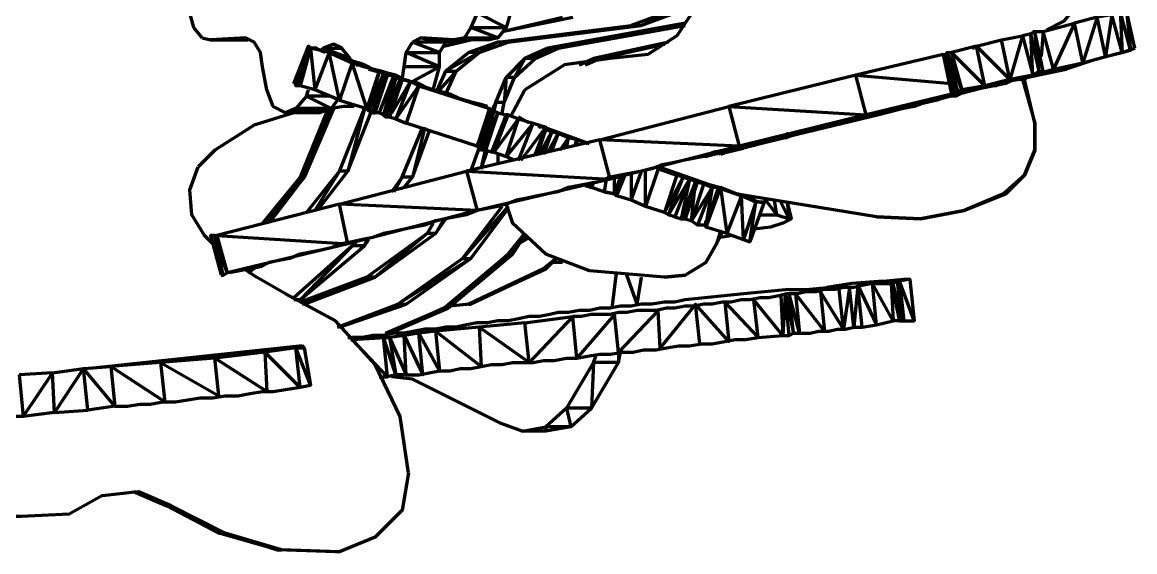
# Model space of a CAD drawing. Header units: inches. Extents: x -243 to 239, y -353 to 248.
# Drawn here: x -112.4 to -23.3, y 151 to 193.4 of the extents above; entities that cross this region are included whole.
import ezdxf

# ---------------------------------------------------------------- set-up
doc = ezdxf.new("R2010")
doc.units = ezdxf.units.IN
doc.layers.add('P', color=250, linetype='CONTINUOUS', lineweight=100)

msp = doc.modelspace()

# ---------------------------------------------------------------- linework, layer by layer
at = {"layer": 'P', "color": 111, "linetype": 'CONTINUOUS'}
for points in [[(-27, 197), (-27.667, 195.167), (-29, 193.5), (-30.333, 192.833)], [(-58.333, 194.833), (-60, 192.333)], [(-29, 193.5), (-30.333, 192.833), (-29, 193.5)], [(-60, 192.333), (-62.333, 190.833)], [(-62.333, 190.833), (-65.333, 190.5)], [(-65.333, 190.5), (-69, 190), (-72.167, 188)], [(-72.167, 188), (-73.333, 185.833)], [(-34.833, 188.333), (-43.833, 186)], [(-40.5, 177.667), (-37, 178.333), (-33.667, 179.667), (-32.167, 181.167), (-31.333, 183.167), (-31.333, 185.333), (-32.167, 188.833)], [(-32.333, 188.833), (-31.333, 185.333), (-31.333, 183.167), (-32.167, 181.167), (-33.833, 179.667), (-37, 178.333), (-40.5, 177.667)], [(-31.333, 185.333), (-31.333, 183.167), (-32.167, 181.167), (-33.667, 179.667), (-33.833, 179.667), (-37, 178.333), (-40.5, 177.667), (-44, 177.833), (-55.333, 179.667), (-61.5, 181.833)], [(-74.333, 182.833), (-74.333, 182)], [(-73.667, 178.833), (-73.167, 177.333)], [(-67, 173.5), (-70.5, 174.833), (-73.167, 177.333)], [(-44, 177.833), (-40.5, 177.667)], [(-61, 173), (-59.333, 173.167), (-57.667, 174.167), (-56.833, 175.667), (-56.333, 176.667)], [(-56.5, 176.667), (-56.833, 175.667), (-57.667, 174.167), (-59.333, 173.167), (-61, 173)], [(-56.833, 175.667), (-57.667, 174.167), (-59.333, 173.167), (-61, 173), (-67, 173.5)], [(-61, 173), (-61, 173)]]:
    msp.add_lwpolyline(points, dxfattribs=at)
at = {"layer": 'P', "color": 121, "linetype": 'CONTINUOUS'}
for points in [[(-98, 192.167), (-98.667, 193), (-99, 194.167), (-99.167, 195.5)], [(-76, 195.5), (-76, 194.167), (-76.5, 193), (-77, 192.167)], [(-76, 194.167), (-73.333, 194.167), (-73.667, 193), (-76, 194.167)], [(-77, 192.167), (-74.333, 192.167), (-76.5, 193)], [(-76.5, 193), (-73.667, 193), (-74.333, 192.167), (-75, 192)], [(-98, 192.167), (-97.333, 192)], [(-94.5, 192.167), (-97.333, 192)], [(-97.333, 192), (-94.5, 192)], [(-94.5, 192.167), (-93.833, 191.833)], [(-94.5, 192), (-94.333, 192)], [(-93.167, 189.833), (-93.333, 191), (-93.833, 191.833)], [(-86.167, 190.333), (-86.167, 190.5), (-86.833, 191.333), (-87.5, 191.667), (-88.333, 191.333), (-86.833, 191.333)], [(-81.667, 191), (-79, 191), (-81.167, 191.833)], [(-81.667, 191), (-81.167, 191.833)], [(-81.167, 191.833), (-80.5, 192.167), (-78.5, 191.833), (-81.167, 191.833)], [(-75, 192), (-77.833, 192), (-80.5, 192.167)], [(-79, 191), (-78.5, 191.833)], [(-78.5, 191.833), (-78, 192)], [(-75, 192), (-77, 192.167), (-77.833, 192)], [(-88.5, 191.167), (-88.333, 191.333)], [(-86.333, 190.5), (-86.167, 190.5), (-88.333, 191.333)], [(-81.833, 189.833), (-81.667, 191)], [(-79, 189.833), (-81.667, 191)], [(-79, 189.833), (-79, 191)], [(-88.667, 186.167), (-91.333, 186.167), (-92.333, 186.667), (-92.833, 188), (-93.167, 189.833)], [(-82, 188.833), (-81.833, 189.833)], [(-81.167, 188.667), (-79, 189.833), (-81.833, 189.833)], [(-79.5, 188), (-79, 189.833)], [(-89.667, 187.5), (-89.5, 188)], [(-79.5, 188), (-79.5, 188)], [(-89.667, 187.5), (-90.5, 186.5), (-91.333, 186.167)], [(-87.833, 187.5), (-89.667, 187.5)], [(-87.167, 187.167), (-87.667, 186.5), (-89.667, 187.5)], [(-88.667, 186.167), (-87.667, 186.5), (-91.333, 186.167)], [(-87.667, 186.5), (-90.5, 186.5)]]:
    msp.add_lwpolyline(points, dxfattribs=at)
at = {"layer": 'P', "color": 91, "linetype": 'CONTINUOUS'}
for points in [[(-24.5, 194.333), (-25.167, 194), (-26.333, 193.833), (-28.167, 193.333)], [(-23.667, 191.167), (-24.5, 194.333), (-24.333, 191), (-25.167, 194), (-25.667, 190.667), (-26.333, 193.833), (-27.5, 190.167)], [(-23.333, 191.333), (-24, 194.333), (-23.667, 191.167)], [(-31.333, 192.667), (-30.667, 192.667), (-28.167, 193.333)], [(-27.5, 190.167), (-28.167, 193.333), (-29.833, 189.667), (-30.667, 192.667), (-30.833, 190.667)], [(-31.5, 189.167), (-31.667, 192.5), (-32.333, 192.333)], [(-31.5, 192.667), (-31.333, 192.667), (-31.667, 192.5)], [(-31.5, 189.167), (-31, 189.5), (-31.667, 192.5)], [(-31.5, 192.667), (-31.5, 192.667)], [(-30.667, 189.5), (-31.333, 192.667)], [(-31, 189.5), (-31.333, 192.667)], [(-36, 191.5), (-33.333, 188.833), (-34, 192)], [(-36, 191.5), (-34, 192)], [(-34, 192), (-32.333, 192.333), (-33.333, 188.833), (-35.333, 188.333)], [(-32.333, 192.333), (-31.5, 189.167), (-33.333, 188.833)], [(-38.667, 190.833), (-45.667, 189.167), (-38, 188.5)], [(-38, 187.667), (-37.833, 187.833), (-38.667, 190.833), (-38.5, 190.833), (-37.833, 187.833)], [(-38.667, 190.833), (-38, 187.667)], [(-37.5, 187.833), (-38.333, 191), (-38.5, 190.833), (-37.5, 187.833), (-37.833, 187.833)], [(-37.5, 187.833), (-37.167, 188), (-38.333, 191), (-38, 191), (-37.167, 188)], [(-35.333, 188.333), (-36, 191.5), (-38, 191), (-35.333, 188.333), (-37.167, 188)], [(-36.167, 191.333), (-36.333, 191.333)], [(-24.333, 191), (-26.833, 190.333), (-28.833, 189.667)], [(-27.5, 190.167), (-25.667, 190.667), (-24.333, 191), (-23.667, 191.167)], [(-24.333, 191), (-23.333, 191.333)], [(-23.333, 191.333), (-23.667, 191.167)], [(-31, 189.333), (-29.833, 189.667), (-27.5, 190.167)], [(-38, 187.667), (-44.833, 186), (-45.667, 189.167), (-55.833, 186.667), (-44.833, 186), (-55, 183.5), (-65.333, 180.833)], [(-32.167, 189), (-33, 188.833), (-33.667, 188.5)], [(-32.5, 188.833), (-31.5, 189.167)], [(-31, 189.167), (-31, 189.167), (-31, 189.167), (-31.5, 189.167), (-32.167, 189)], [(-32.167, 188.833), (-32, 189)], [(-32, 189), (-28.833, 189.667)], [(-31, 189.167), (-31.167, 189.167), (-31.5, 189.167)], [(-31.5, 189.167), (-31.333, 189.167)], [(-31, 189.5), (-30.667, 189.5), (-30.667, 189.5)], [(-31, 189.333), (-30.667, 189.5)], [(-36.167, 188), (-36.833, 187.833), (-37.667, 187.667), (-38.333, 187.5), (-39.167, 187.333)], [(-36.667, 188), (-37.5, 187.667), (-38, 187.5)], [(-37.833, 187.667), (-35.5, 188.333)], [(-33.667, 188.5), (-33.667, 188.667), (-33.667, 188.5), (-37, 187.833), (-37.667, 187.5), (-37.667, 187.667)], [(-37.5, 187.667), (-36.667, 188)], [(-36.667, 188), (-35.833, 188.167)], [(-36.667, 188), (-35.667, 188.167)], [(-33.333, 188.833), (-34, 188.5), (-34.667, 188.333), (-35.5, 188.167), (-36.167, 188)], [(-35.167, 188.333), (-35.333, 188.333), (-36.167, 188.167)], [(-35.5, 188.333), (-35.167, 188.333)], [(-34.5, 188.333), (-35, 188.333), (-35.167, 188.333), (-35.333, 188.333)], [(-32.5, 188.833), (-33.667, 188.667), (-34.5, 188.333)], [(-34.5, 188.333), (-34, 188.5)], [(-34, 188.5), (-33.667, 188.667)], [(-33.333, 188.833), (-33.167, 188.833)], [(-33, 188.833), (-32.833, 188.833)], [(-39.167, 187.167), (-42.833, 186.333)], [(-38, 187.5), (-39.167, 187.333), (-41, 186.667)], [(-39.167, 187.333), (-39.333, 187.333)], [(-37.667, 187.5), (-38.333, 187.5), (-39.167, 187.167)], [(-38.333, 187.5), (-38.333, 187.5)], [(-43, 186.333), (-43.833, 186.167), (-44.667, 186), (-45.5, 185.833), (-46.333, 185.5), (-47.167, 185.333), (-48, 185.167), (-48.667, 185), (-49.5, 184.833), (-50.333, 184.5), (-51.167, 184.333), (-52, 184.167), (-52.833, 184), (-53.667, 183.667), (-54.5, 183.5), (-55.333, 183.333), (-56.167, 183.167), (-57, 183), (-57.833, 182.667), (-58.667, 182.5), (-59.5, 182.333), (-60.333, 182.167), (-61.167, 182), (-62, 181.667), (-62.833, 181.5), (-63.667, 181.333), (-64.5, 181.167), (-65.333, 181), (-66.167, 180.667), (-67, 180.5), (-67.833, 180.333), (-68.667, 180.167), (-69.5, 179.833), (-70.333, 179.667), (-71.167, 179.5), (-72, 179.333), (-72.833, 179.167), (-73.667, 178.833), (-74.333, 178.667), (-75.167, 178.5), (-76, 178.333), (-76.833, 178), (-77.667, 177.833), (-78.5, 177.667), (-79.333, 177.5), (-80.167, 177.167), (-81, 177), (-81.833, 176.833), (-82.667, 176.667), (-83.5, 176.5), (-84.333, 176.167), (-85.167, 176), (-86, 175.833), (-86.833, 175.667), (-87.667, 175.333), (-88.5, 175.167), (-89.333, 175), (-90.167, 174.833), (-91, 174.5), (-91.833, 174.333), (-92.667, 174.167), (-93.333, 173.833), (-94.167, 173.667), (-95, 173.5), (-95.833, 173.333)], [(-55, 183.5), (-66.167, 184), (-55.833, 186.667), (-55, 183.5)], [(-41, 186.667), (-43.667, 186.167), (-44.5, 185.833), (-45, 185.833)], [(-42.833, 186.333), (-43.833, 186.167), (-44.667, 185.833)], [(-42.667, 186.5), (-43, 186.333), (-43.667, 186.167), (-44.5, 186)], [(-43.833, 186), (-57.667, 182.667), (-57.833, 182.833)], [(-47.333, 185.333), (-48, 185.167)], [(-47.167, 185.333), (-47.167, 185.333), (-47.167, 185.333), (-47.333, 185.333)], [(-46.5, 185.5), (-47.167, 185.333), (-47.167, 185.333)], [(-47.167, 185.333), (-47.167, 185.333), (-47.167, 185.333), (-47.167, 185.333), (-47.167, 185.333), (-47.167, 185.333), (-47.167, 185.333), (-47.167, 185.333), (-47.167, 185.333), (-47.167, 185.333), (-47.167, 185.333), (-47.167, 185.333)], [(-47.167, 185.333), (-47.167, 185.333), (-47.167, 185.333), (-47.167, 185.333)], [(-46, 185.667), (-46.5, 185.5)], [(-45.167, 185.833), (-45.5, 185.833), (-46, 185.667)], [(-46, 185.667), (-45.833, 185.667)], [(-45.5, 185.833), (-45.333, 185.833)], [(-45, 185.833), (-45.167, 185.833), (-45, 185.833), (-45.167, 185.833)], [(-45.167, 185.833), (-45, 185.833), (-45.167, 185.833)], [(-45.167, 185.833), (-45, 185.833)], [(-45.167, 185.833), (-44.667, 185.833)], [(-44.5, 186), (-44.667, 186), (-44.833, 185.833), (-45, 185.833)], [(-51.667, 184.333), (-51.667, 184.167), (-50.5, 184.5)], [(-51.333, 184.167), (-50.333, 184.5)], [(-51, 184.333), (-51.167, 184.333), (-51.167, 184.5), (-51.167, 184.333), (-51.167, 184.5), (-51.167, 184.333), (-51.167, 184.5), (-51.167, 184.333), (-51.167, 184.5), (-51.167, 184.333), (-51.167, 184.5), (-51.167, 184.333), (-51.167, 184.5), (-51.167, 184.333)], [(-51.167, 184.333), (-50.667, 184.5)], [(-51, 184.333), (-51, 184.5), (-51, 184.333)], [(-51, 184.333), (-51, 184.5), (-51, 184.333), (-51, 184.5), (-51, 184.333), (-51, 184.5), (-51, 184.333), (-51, 184.5), (-51, 184.333), (-51, 184.5), (-51, 184.333)], [(-50.333, 184.5), (-51, 184.333), (-51, 184.5)], [(-51, 184.5), (-51, 184.333)], [(-50.667, 184.5), (-50.5, 184.5)], [(-50.333, 184.5), (-50.167, 184.5), (-50.5, 184.5)], [(-49.333, 184.833), (-49.667, 184.667), (-49.833, 184.667), (-49.667, 184.667), (-50.333, 184.5), (-50.333, 184.5)], [(-49.667, 184.667), (-50.333, 184.5)], [(-50.333, 184.5), (-50.333, 184.5), (-50.333, 184.5), (-50.333, 184.5), (-50.333, 184.5), (-50.333, 184.5), (-50.333, 184.5), (-50.333, 184.5)], [(-50.333, 184.5), (-50.333, 184.5)], [(-50.333, 184.5), (-50.333, 184.5), (-50.333, 184.5)], [(-49.5, 184.667), (-49.833, 184.667), (-50.167, 184.5)], [(-49.833, 184.667), (-50, 184.5)], [(-49.667, 184.667), (-49.167, 184.833)], [(-48.667, 185), (-49.5, 184.833)], [(-49.5, 184.833), (-49.333, 184.833), (-49.167, 184.833)], [(-49.5, 184.833), (-49.333, 184.833)], [(-49.5, 184.833), (-49.333, 184.833)], [(-49.5, 184.833), (-49.333, 184.833)], [(-49.333, 184.833), (-49.167, 184.833)], [(-48.667, 185), (-48, 185.167)], [(-65.333, 180.833), (-66.167, 184), (-76.833, 181.5), (-65.333, 180.833), (-76, 178.333)], [(-52.667, 183.833), (-54.667, 183.333), (-54.667, 183.5)], [(-52.667, 184), (-52.667, 183.833), (-52.833, 184)], [(-51.333, 184.167), (-52.667, 183.833)], [(-51.667, 184.333), (-51.667, 184.167), (-51.667, 184.333)], [(-51.667, 184.167), (-51.667, 184.333), (-51.667, 184.167), (-51.667, 184.333), (-51.667, 184.167), (-51.667, 184.333)], [(-51.167, 184.333), (-51.167, 184.333), (-51.167, 184.333), (-51.667, 184.167)], [(-51.667, 184.167), (-51.5, 184.167)], [(-51.167, 184.333), (-51, 184.333)], [(-51, 184.333), (-50.833, 184.333)], [(-57.833, 182.833), (-57.667, 182.667), (-57.167, 182.833), (-57.167, 182.833), (-57.167, 182.833)], [(-57.667, 182.667), (-57.667, 182.667)], [(-57.167, 182.833), (-56.167, 183)], [(-56.667, 183), (-56.5, 182.833)], [(-56, 183.167), (-56, 183), (-56.5, 182.833)], [(-56.167, 183.167), (-56, 183), (-56, 183.167)], [(-56, 183), (-54.667, 183.333)], [(-87, 178.833), (-76.833, 181.5), (-76, 178.333), (-87, 178.833)], [(-76, 178.333), (-86.333, 175.667), (-87, 178.833), (-96.833, 176.333), (-86.333, 175.667), (-96, 173.333)], [(-96.333, 173.167), (-97, 176.333), (-97.333, 176.333), (-96.5, 173.167)], [(-97.333, 176.333), (-96.333, 173.167), (-96.5, 173.167)], [(-96.333, 173.167), (-96, 173.333), (-97, 176.333), (-96.833, 176.333), (-96, 173.333)], [(-97, 176.333), (-96.833, 176.333)], [(-96.5, 173.167), (-96.333, 173.167)]]:
    msp.add_lwpolyline(points, dxfattribs=at)
at = {"layer": 'P', "color": 71, "linetype": 'CONTINUOUS'}
for points in [[(-74, 192.667), (-68.333, 193.833)], [(-74, 192.667), (-69.167, 193.833)], [(-78.667, 191.5), (-76.5, 192)], [(-78.5, 191.833), (-77.167, 192)], [(-85, 186.5), (-86.333, 181.5), (-87, 181.5), (-89, 178.333)], [(-87, 181.5), (-85, 186.5)], [(-86.333, 181.5), (-84.5, 186.167)], [(-89.667, 178.167), (-87, 181.5)], [(-88.667, 178.5), (-86.333, 181.5)], [(-94.333, 173.333), (-93.833, 173.833)], [(-94.333, 173.333), (-93.667, 173.833)]]:
    msp.add_lwpolyline(points, dxfattribs=at)
at = {"layer": 'P', "color": 51, "linetype": 'CONTINUOUS'}
for points in [[(-59.333, 193.333), (-70.333, 191.333)], [(-73, 189), (-71.333, 190.5), (-69.5, 191.333), (-59.333, 193.167)], [(-70.333, 191.333), (-72.167, 190.5), (-73.667, 189)], [(-72.167, 190.5), (-69.5, 191.333), (-70.333, 191.333)], [(-71.333, 190.5), (-72.167, 190.5), (-73, 189), (-73.667, 189), (-73.833, 187), (-74.5, 187), (-74.667, 186.333)], [(-74.5, 187), (-73.667, 189)], [(-73.833, 187), (-73, 189)], [(-74.833, 186.333), (-74.5, 187)], [(-74, 186.167), (-73.833, 187)], [(-76.5, 181.5), (-75.833, 183.333)], [(-75.667, 181.667), (-75.333, 183.167)], [(-75.667, 181.667), (-75.167, 183.167)], [(-78.667, 177.667), (-79.333, 176.5), (-80, 176.5), (-84.167, 173), (-84.833, 173)], [(-79.5, 177.333), (-80, 176.5), (-84.833, 173)], [(-79.333, 176.5), (-78.5, 177.667)], [(-84.167, 173), (-79.333, 176.5)], [(-90, 170.833), (-84.833, 173), (-90.167, 171)], [(-89.833, 170.833), (-84.167, 173)]]:
    msp.add_lwpolyline(points, dxfattribs=at)
at = {"layer": 'P', "color": 61, "linetype": 'CONTINUOUS'}
for points in [[(-62.833, 193.167), (-61.333, 194), (-63.667, 193.167)], [(-61.333, 194), (-60.5, 194), (-62.833, 193.167)], [(-74.333, 191.833), (-63.667, 193.167), (-62.833, 193.167)], [(-73.5, 191.833), (-62.833, 193.167)], [(-74.333, 191.833), (-76.667, 191), (-78.5, 189.5)], [(-77.667, 189.5), (-75.833, 191), (-73.5, 191.833)], [(-73.5, 191.833), (-74.333, 191.833), (-75.833, 191), (-76.667, 191)], [(-75.833, 191), (-78.5, 189.5), (-77.667, 189.5), (-79, 188)], [(-79.167, 188), (-78.5, 189.5)], [(-78.5, 187.667), (-77.667, 189.5)], [(-80.167, 185), (-81.167, 181), (-82, 181), (-82.667, 179.833)], [(-82, 181), (-80.333, 185)], [(-81.167, 181), (-79.833, 184.667)], [(-82.833, 179.833), (-82, 181)], [(-81.833, 180.167), (-81.167, 181)], [(-84.833, 176), (-85, 175.5), (-86, 175.5), (-90.167, 171.167), (-90.667, 171.167)], [(-85.667, 175.833), (-86, 175.5), (-90.667, 171.333)], [(-90.333, 171.167), (-90.167, 171.167), (-85, 175.5)], [(-85, 175.5), (-84.667, 176)]]:
    msp.add_lwpolyline(points, dxfattribs=at)
at = {"layer": 'P', "color": 41, "linetype": 'CONTINUOUS'}
for points in [[(-67, 190.167), (-66.167, 190.5), (-61, 191.667)], [(-60.667, 191.833), (-66.667, 190.5)], [(-67.833, 190), (-66.667, 190.5)], [(-67.333, 190), (-66.167, 190.5), (-66.667, 190.5)], [(-73.5, 178.667), (-77.167, 174.5), (-76.5, 174.5), (-82.333, 170.833), (-81.667, 170.833), (-87.167, 169)], [(-81.667, 170.833), (-76.5, 174.5), (-73.5, 178.5)], [(-77.167, 174.5), (-74, 178.667)], [(-82.333, 170.833), (-77.167, 174.5)], [(-87.167, 169), (-82.333, 170.833)], [(-87, 169), (-81.667, 170.833)]]:
    msp.add_lwpolyline(points, dxfattribs=at)
at = {"layer": 'P', "color": 101, "linetype": 'CONTINUOUS'}
for points in [[(-90.667, 188.5), (-89.5, 191.5), (-90.667, 188.5)], [(-89.5, 191.5), (-90.5, 188.333)], [(-89.333, 191.333), (-90.5, 188.333)], [(-90.167, 188.333), (-89.333, 191.333), (-90.5, 188.333), (-89.333, 191.333), (-90.5, 188.333)], [(-89.333, 191.333), (-89.333, 191.333), (-90.167, 188.333)], [(-90, 190), (-89.5, 191.5)], [(-89, 191.333), (-89.167, 191.333), (-89.333, 191.333), (-89.5, 191.5)], [(-89.333, 191.333), (-89.5, 191.5)], [(-87.833, 191), (-89.333, 191.333), (-89, 188)], [(-89, 191.333), (-88.833, 191.333), (-89.167, 191.333)], [(-88.167, 191), (-89, 191.333)], [(-87.833, 191), (-86, 190.167), (-87, 187.167), (-87.833, 191), (-89, 188)], [(-86.5, 190.5), (-85.5, 190.167)], [(-86, 190.167), (-83.833, 189.5), (-84.833, 186.5), (-86, 190.167)], [(-85.667, 190), (-85.333, 190)], [(-85.667, 190), (-85.5, 190)], [(-85, 190), (-85.5, 190.167)], [(-85.5, 190), (-85, 189.833)], [(-84.667, 189.833), (-85.333, 190)], [(-75.167, 186.667), (-75.667, 186.833), (-76.333, 187), (-77, 187.167), (-77.5, 187.333), (-78.167, 187.667), (-78.833, 187.833), (-79.5, 188), (-80, 188.167), (-80.667, 188.5), (-81.333, 188.667), (-81.833, 188.833), (-82.5, 189.167), (-83.167, 189.333), (-83.667, 189.5), (-84.333, 189.667), (-85, 190)], [(-83.833, 189.5), (-84.333, 189.667), (-85, 189.833)], [(-83.5, 189.333), (-83.833, 189.5), (-84.667, 186.333), (-84.833, 186.5)], [(-84.667, 189.667), (-83.5, 189.333)], [(-84.333, 186.167), (-83.5, 189.333), (-84.667, 186.333)], [(-83.5, 189.333), (-83.333, 189.167), (-84.333, 186.167)], [(-83.833, 189.5), (-82.667, 189.167), (-83.833, 186.167), (-84.167, 186.167)], [(-84.167, 186.167), (-83.167, 189.167), (-83.333, 189.167)], [(-84.167, 186.167), (-83.167, 189.167)], [(-84.167, 186.167), (-83.333, 189.167)], [(-82.5, 189), (-83.333, 185.833), (-83.5, 186), (-82.5, 189), (-82.667, 189.167), (-83.5, 186), (-83.833, 186.167)], [(-83, 189.167), (-83.167, 189.167)], [(-83.167, 189.167), (-82.833, 189.167), (-82.333, 189)], [(-82.667, 189.167), (-83, 189.167)], [(-82, 188.833), (-82.167, 188.833), (-82.5, 189)], [(-82.333, 189), (-82.167, 189)], [(-82.333, 189), (-82.167, 189)], [(-82.333, 189), (-82, 188.833)], [(-90.667, 188.5), (-90.5, 188.5)], [(-87, 187.167), (-89, 188), (-90.167, 188.333), (-90.5, 188.333)], [(-83.333, 185.833), (-82.167, 188.833), (-83, 185.833)], [(-82, 188.833), (-82, 188.833), (-83, 185.833), (-82, 188.833), (-83, 185.833)], [(-82.833, 186.167), (-81.333, 188.667), (-82.5, 185.667)], [(-82.5, 185.667), (-80.667, 188.333), (-81.667, 185.333)], [(-82, 188.833), (-81.833, 188.833)], [(-82, 188.833), (-81.333, 188.667)], [(-80.667, 188.333), (-81.333, 188.667)], [(-80.667, 188.333), (-75, 186.5), (-76, 183.5)], [(-87, 187.167), (-84.833, 186.5)], [(-84.833, 186.5), (-84.167, 186.167)], [(-84.667, 186.333), (-84.333, 186.167), (-84.167, 186.167), (-84.333, 186.167), (-84.667, 186.333)], [(-76, 183.5), (-74.833, 186.333)], [(-74.667, 186.333), (-75.5, 183.167), (-75.667, 183.167), (-75.833, 183.333)], [(-75.667, 183.167), (-74.833, 186.333), (-75.833, 183.333)], [(-75.333, 183.167), (-75.5, 183.167), (-74.333, 186.167), (-74.667, 186.333), (-75.667, 183.167)], [(-74.667, 186.333), (-74.833, 186.333), (-75, 186.5)], [(-83.333, 185.833), (-83, 185.833), (-83, 185.833), (-83, 185.833), (-83.167, 185.833)], [(-83, 185.833), (-82.5, 185.667)], [(-82.5, 185.667), (-81.667, 185.333)], [(-75.833, 183.333), (-76, 183.5), (-81.667, 185.333)], [(-74.333, 186.167), (-74.333, 186.167), (-75.333, 183.167), (-74.333, 186.167)], [(-74.333, 186.167), (-73.667, 186), (-74.833, 183), (-75.333, 183.167)], [(-74.667, 183), (-73.667, 186), (-74.667, 183), (-74.833, 183)], [(-73.5, 186), (-73.667, 186), (-74.667, 183), (-73.667, 186)], [(-73, 182.333), (-73.667, 182.667), (-72.667, 185.667), (-74.667, 183), (-73.5, 186), (-72.667, 185.667)], [(-72.667, 185.667), (-71.5, 185.333), (-73.667, 182.667)], [(-73.5, 186), (-73.5, 186)], [(-71.833, 185.333), (-72.667, 185.833)], [(-72.667, 182.333), (-71.5, 185.333)], [(-71.5, 185.333), (-70.5, 185), (-72.5, 182.333)], [(-71.333, 182.833), (-70.5, 185)], [(-70.5, 185), (-71.333, 182.833), (-70.5, 185), (-71.333, 182.833)], [(-70.5, 185), (-71.333, 182.833), (-70.5, 185), (-71.333, 182.833), (-70.5, 185)], [(-71.167, 182.833), (-70.5, 184.833), (-71.333, 182.833), (-70.5, 185), (-70.5, 184.833)], [(-67, 183.667), (-70.667, 185), (-71, 185), (-71, 185.167)], [(-71, 182.833), (-70, 184.667), (-70.667, 182.833)], [(-70.5, 185), (-70.5, 185)], [(-70.5, 184.833), (-70, 184.667), (-69.5, 184.5)], [(-70.333, 183), (-69.5, 184.5), (-70, 183.167)], [(-69.5, 184.5), (-70, 183.167), (-69.5, 184.5), (-70, 183.167)], [(-69.333, 183.167), (-68.667, 184.167), (-69.5, 184.5)], [(-68.833, 183.333), (-68.667, 184.167), (-69, 183.333)], [(-67.5, 183.833), (-68, 184), (-68.667, 184.167)], [(-68.167, 183.5), (-68, 184), (-68, 183.667)], [(-67.5, 183.833), (-67.5, 183.667), (-67.5, 183.833), (-67.5, 183.667), (-67.5, 183.833), (-67.5, 183.667), (-67.5, 183.833), (-67.5, 183.667)], [(-67.167, 183.667), (-67.5, 183.833)], [(-67.5, 183.833), (-67.333, 183.833)], [(-74.667, 183), (-74.5, 183)], [(-74.667, 183), (-73.667, 182.667)], [(-61.667, 181.833), (-61.5, 181.667), (-62.5, 178.667), (-62.5, 181.5)], [(-64.5, 181), (-65, 179.667), (-65, 181)], [(-64.5, 181), (-65, 179.667), (-64.5, 181), (-65, 179.667), (-64.5, 181), (-65, 179.667), (-64.5, 181), (-65, 179.667)], [(-63.667, 181.333), (-63.667, 179.167), (-64.833, 179.5), (-64.833, 180.333)], [(-64.167, 181.167), (-64.833, 179.5)], [(-62.5, 178.667), (-63.667, 179.167), (-62.833, 181.5)], [(-61.5, 181.667), (-60, 181.167), (-61, 178.167), (-62.5, 178.667)], [(-60.667, 178), (-61, 178.167), (-59.5, 181), (-60, 181.167)], [(-59.5, 181), (-59, 180.833), (-60.667, 178)], [(-59, 180.833), (-60.167, 177.833), (-60.667, 178), (-59.5, 181)], [(-67.333, 180.333), (-66.833, 180.167)], [(-65.667, 180.833), (-65.833, 179.833), (-66.833, 180.167), (-66.667, 180.5)], [(-66.667, 180.667), (-66.833, 180.167)], [(-58.5, 180.667), (-59, 180.833), (-59.667, 177.667)], [(-58.333, 180.667), (-59.333, 177.667), (-58.5, 180.667), (-59.667, 177.667)], [(-58.5, 180.667), (-57.833, 180.5), (-58.833, 177.5)], [(-57.167, 180.167), (-58.333, 177.167), (-58.833, 177.5), (-58.5, 180.667)], [(-57.833, 180.5), (-57.167, 180.167), (-58.833, 177.5)], [(-58.5, 180.667), (-58.333, 180.667), (-58.5, 180.667), (-58.667, 180.833)], [(-58, 180.5), (-58.5, 180.667)], [(-57.667, 180.5), (-58.333, 180.667), (-58.5, 180.667)], [(-56.667, 180.167), (-57.167, 180.167), (-57.667, 177.167), (-58.333, 177.167)], [(-57.667, 180.5), (-56.5, 180.167), (-57.667, 177), (-57.667, 177.5)], [(-57.667, 177.167), (-56.667, 180.167)], [(-56.5, 180.167), (-56, 176.5), (-57.667, 177)], [(-57, 180.167), (-57.167, 180.333)], [(-54.833, 179.5), (-56.5, 180.167)], [(-65.833, 179.833), (-65, 179.667)], [(-65, 179.667), (-65.833, 179.833)], [(-65, 179.667), (-64.833, 179.5)], [(-53, 179), (-54.167, 175.833), (-53.667, 179), (-54.667, 176), (-54.833, 179.5), (-56, 176.5)], [(-54.333, 179.333), (-55.333, 179.667)], [(-54.333, 179.333), (-53.333, 179), (-53, 179), (-53.667, 179), (-54.833, 179.5)], [(-60.167, 177.833), (-59.667, 177.667), (-59.333, 177.667)], [(-59.333, 177.667), (-58.833, 177.5)], [(-57.833, 177.167), (-58, 177.167)], [(-57.833, 177.167), (-57.667, 177.167)], [(-57.667, 177.167), (-57.667, 177)], [(-56, 176.5), (-54.167, 175.833)]]:
    msp.add_lwpolyline(points, dxfattribs=at)
at = {"layer": 'P', "color": 81, "linetype": 'CONTINUOUS'}
for points in [[(-88, 186.333), (-90.167, 181), (-93.167, 177.333)], [(-87.667, 186.5), (-90.167, 181), (-89.833, 181), (-92.833, 177.333)], [(-87.5, 186.5), (-89.833, 181), (-92.5, 177.5)]]:
    msp.add_lwpolyline(points, dxfattribs=at)
at = {"layer": 'P', "color": 201, "linetype": 'CONTINUOUS'}
for points in [[(-85.833, 186.667), (-86.667, 186.667), (-87.667, 186.5)], [(-90.667, 186.167), (-93.833, 185.167), (-97, 183.167), (-98.333, 181.833)], [(-99, 180), (-98.333, 181.833)], [(-97.833, 176.333), (-98.833, 178), (-99, 180)], [(-97.167, 175.667), (-97.833, 176.333)], [(-93.667, 173), (-94.667, 173.667)], [(-91.333, 171.667), (-93.667, 173)], [(-87.333, 169.5), (-91.333, 171.667)], [(-84.167, 166), (-87.333, 169.5)], [(-81.5, 157.333), (-82.167, 161.833), (-84.167, 166)], [(-81.5, 157.333), (-82, 154.333), (-84.167, 152.167), (-87, 151), (-91.667, 151.167)], [(-106, 155.5), (-108.667, 154), (-112.5, 153.833), (-113, 153.833), (-114.833, 154.167), (-115.167, 154.167), (-116.833, 155.5), (-117.167, 155.5)], [(-106, 155.5), (-103.167, 155.833)], [(-103.5, 155.833), (-100.833, 154.667)], [(-100.833, 154.667), (-96.667, 152.5), (-100.5, 154.667), (-103.167, 155.833)], [(-100.5, 154.667), (-100.833, 154.667), (-103.167, 155.833)], [(-87.333, 151), (-92, 151.167), (-91.667, 151.167), (-96.167, 152.5), (-92, 151.167), (-96.667, 152.5), (-96.167, 152.5), (-100.5, 154.667)], [(-87, 151), (-87.333, 151), (-91.667, 151.167)]]:
    msp.add_lwpolyline(points, dxfattribs=at)
at = {"layer": 'P', "color": 161, "linetype": 'CONTINUOUS'}
for points in [[(-55.167, 179.667), (-55, 179.667)], [(-53.833, 179.167), (-53.833, 179.333)], [(-53, 179.333), (-52, 178), (-52.167, 179.167)], [(-51.167, 179), (-51, 177.667), (-51.667, 179)], [(-50.833, 177.667), (-51.167, 179), (-50.833, 177.667)], [(-53.333, 178), (-52, 178), (-51, 177.667), (-50.833, 177.667), (-51.5, 177.333), (-52.5, 177), (-53.833, 176.833)], [(-56.667, 176.167), (-55.667, 176.333)]]:
    msp.add_lwpolyline(points, dxfattribs=at)
at = {"layer": 'P', "color": 31, "linetype": 'CONTINUOUS'}
for points in [[(-73.5, 174.833), (-72.167, 176.5)], [(-72.167, 176.333), (-73.167, 174.833), (-73.5, 174.833), (-78.333, 170.5), (-78.667, 170.5), (-83, 168.5)], [(-73.167, 174.833), (-72.167, 176.333)], [(-78.667, 170.5), (-73.5, 174.833)], [(-78.333, 170.5), (-73.167, 174.833)], [(-83.333, 168.5), (-78.667, 170.5)], [(-83, 168.5), (-78.333, 170.5)]]:
    msp.add_lwpolyline(points, dxfattribs=at)
at = {"layer": 'P', "color": 21, "linetype": 'CONTINUOUS'}
for points in [[(-72.667, 175.667), (-71.833, 176.167)], [(-72.5, 176), (-72, 176.333)], [(-72.333, 176), (-72, 176.333)]]:
    msp.add_lwpolyline(points, dxfattribs=at)
at = {"layer": 'P', "color": 11, "linetype": 'CONTINUOUS'}
for points in [[(-69.667, 174.5), (-70.667, 173.667), (-70.5, 173.667)], [(-70.667, 173.667), (-69.667, 174.5)], [(-70.5, 173.667), (-69.667, 174.5)], [(-70.667, 173.667), (-76.667, 170.833), (-70.5, 173.667), (-76.5, 170.833), (-78.333, 170.667)], [(-76.667, 170.833), (-76.5, 170.833), (-78.333, 170.667)], [(-76.667, 170.833), (-78.167, 170.667)]]:
    msp.add_lwpolyline(points, dxfattribs=at)
at = {"layer": 'P', "color": 231, "linetype": 'CONTINUOUS'}
for points in [[(-69.167, 174.167), (-70, 174.167)], [(-65.167, 170.5), (-64.833, 173.333)], [(-63.167, 170.833), (-64, 173.167)], [(-63.167, 170.833), (-62.833, 173)], [(-64.667, 167), (-64.667, 166.167), (-66.667, 166.167), (-66.833, 162.5)], [(-66.833, 162.5), (-64.667, 166.167), (-64.5, 167)], [(-66.667, 166.167), (-66.5, 166.667)], [(-66.667, 166.167), (-68.833, 162.5), (-70.5, 161)], [(-74.167, 161.333), (-81.167, 164.833), (-82.833, 165)], [(-66.833, 162.5), (-68.833, 162.5), (-68.5, 161), (-70.5, 161)], [(-68.5, 161), (-66.833, 162.5)], [(-74.167, 161.333), (-72.333, 160.667)], [(-68.5, 161), (-70.5, 160.667), (-72.333, 160.667), (-70.5, 161), (-70.5, 160.667)]]:
    msp.add_lwpolyline(points, dxfattribs=at)
at = {"layer": 'P', "color": 211, "linetype": 'CONTINUOUS'}
for points in [[(-43.5, 172.667), (-41.833, 172.833), (-41.333, 172.833), (-42.167, 172.667)], [(-41.333, 172.833), (-41, 169.5), (-42.167, 172.667)], [(-44.333, 172.5), (-45.167, 172.333), (-45.833, 172.167), (-46.667, 172.167), (-47.333, 172), (-48.167, 172), (-48.833, 171.833), (-49.667, 171.833), (-50.333, 171.667), (-51.167, 171.667), (-51.833, 171.5), (-52.667, 171.333), (-53.333, 171.333), (-54.167, 171.167), (-54.833, 171.167), (-55.667, 171), (-56.333, 171), (-57.167, 170.833), (-57.833, 170.833), (-58.667, 170.667), (-59.333, 170.667), (-60.167, 170.5), (-60.833, 170.5), (-61.667, 170.333), (-62.333, 170.333), (-63.167, 170.333), (-64, 170.167), (-64.667, 170.167), (-65.333, 170), (-66.167, 170), (-66.833, 170), (-67.667, 169.833), (-68.333, 169.833)], [(-51, 172), (-54.667, 171.667), (-59.333, 171.167)], [(-51, 172), (-49.667, 172), (-48, 172.167)], [(-45.833, 169), (-46.167, 172.167), (-46.667, 168.833), (-48.5, 171.833)], [(-43.5, 172.667), (-46, 172.5), (-48, 172.167)], [(-46.667, 168.833), (-47, 172)], [(-45.167, 169), (-45.5, 172.333), (-45.833, 169)], [(-45.5, 172.333), (-44, 169.167), (-44.333, 172.5)], [(-42.833, 172.5), (-42.667, 169.5), (-44.333, 172.5)], [(-44.333, 172.5), (-42.833, 172.5)], [(-42.167, 169.5), (-42.667, 172.5), (-42.833, 172.5), (-42.167, 169.5), (-42.667, 169.5)], [(-42.167, 172.667), (-42.333, 172.667), (-42.667, 172.5)], [(-42.167, 169.5), (-42, 169.5), (-42.667, 172.5)], [(-42.167, 172.667), (-41.833, 169.5), (-42.333, 172.667)], [(-42, 169.5), (-42.333, 172.667)], [(-59.333, 171.167), (-60.167, 171), (-61, 171), (-62, 170.833), (-62.833, 170.833), (-63.667, 170.667), (-64.5, 170.667), (-65.333, 170.5), (-66.167, 170.5), (-67, 170.333), (-67.833, 170.333), (-68.667, 170.167), (-69.5, 170.167), (-70.167, 170), (-71, 169.833), (-71.833, 169.833), (-72.667, 169.667), (-73.5, 169.5), (-74.333, 169.5), (-75.167, 169.333), (-76, 169.333), (-76.833, 169.167), (-77.667, 169), (-78.5, 169), (-79.333, 168.833), (-80.167, 168.833), (-81, 168.667), (-81.833, 168.5), (-82.667, 168.5), (-83.5, 168.333), (-84.333, 168.333), (-85.167, 168.167), (-86, 168.167)], [(-56.167, 171), (-53.5, 168.167), (-53.833, 171.167)], [(-51.667, 171.5), (-51.5, 168.333), (-53.833, 171.167)], [(-51, 168.333), (-51.333, 171.667), (-51.5, 168.333)], [(-51.333, 171.667), (-50.667, 168.5), (-51, 171.667)], [(-50.5, 171.667), (-50.167, 168.5), (-51, 171.667)], [(-48.5, 171.833), (-48.167, 168.667), (-50.5, 171.667)], [(-58.167, 167.667), (-58.5, 170.833), (-61.333, 167.333), (-61.5, 170.333), (-64.667, 167), (-65, 170), (-68, 166.5)], [(-56.167, 171), (-55.833, 167.833), (-58.5, 170.833)], [(-72.167, 169.333), (-75.833, 169), (-79.333, 168.667)], [(-68, 166.5), (-68.333, 169.833), (-71.833, 166.167), (-75.833, 169)], [(-72.167, 169.333), (-68.333, 169.833)], [(-71.833, 166.167), (-72.167, 169.333)], [(-44, 169.167), (-42.667, 169.5)], [(-42, 169.5), (-41.833, 169.5)], [(-41.833, 169.5), (-41, 169.5)], [(-79.333, 168.667), (-80.667, 168.5), (-81.833, 168.333)], [(-81.833, 168.333), (-80.333, 165.167), (-80.667, 168.5)], [(-79.333, 168.667), (-79, 165.5), (-80.667, 168.5)], [(-75.833, 169), (-75.667, 165.833), (-79.333, 168.667)], [(-53.5, 168.167), (-51.5, 168.333), (-51, 168.333), (-50.667, 168.5)], [(-50.667, 168.5), (-50, 168.5), (-49.333, 168.5), (-48.667, 168.667), (-47.833, 168.667), (-47.167, 168.833), (-46.5, 168.833), (-45.833, 169), (-45.167, 169)], [(-45.167, 169), (-44, 169.167)], [(-90, 167.5), (-107, 165.667)], [(-90.5, 167.333), (-89.833, 167.333), (-90, 167.5)], [(-86.333, 168.167), (-86, 168.167)], [(-86, 168), (-83.333, 168.167)], [(-83.833, 165), (-83.167, 165), (-86, 168), (-86, 167.833)], [(-86, 168), (-86, 168)], [(-82.5, 165.167), (-83.5, 168.167), (-83, 168.167), (-82.5, 165.167)], [(-83.167, 165), (-83.5, 168.167), (-83.333, 168.167)], [(-81.667, 165.167), (-81.833, 168.333), (-83, 168.167), (-81.667, 165.167), (-82.5, 165.167), (-83.167, 165)], [(-68, 166.5), (-67.167, 166.667), (-66.167, 166.833), (-65.333, 166.833), (-64.333, 167), (-63.5, 167), (-62.667, 167.167), (-61.667, 167.167), (-60.833, 167.333), (-59.833, 167.5), (-59, 167.5), (-58, 167.667), (-57.167, 167.667), (-56.167, 167.833), (-55.333, 168), (-54.5, 168), (-53.5, 168.167)], [(-90.5, 167.333), (-93, 167), (-97, 166.5), (-101.333, 166.167), (-105.333, 165.833)], [(-93, 167), (-92.833, 163.833), (-97, 166.5)], [(-93, 167), (-90.167, 164.167), (-90.5, 167.333)], [(-89.833, 167.333), (-89.333, 164.333), (-90.5, 167.333)], [(-107.5, 165.667), (-105.333, 165.833), (-105, 162.667), (-107.5, 165.667)], [(-101.333, 166.167), (-101, 163), (-105.333, 165.833)], [(-101.333, 166.167), (-96.667, 163.5), (-97, 166.5)], [(-81.667, 165.167), (-80.667, 165.167), (-79.833, 165.333), (-79, 165.5), (-78.167, 165.5), (-77.333, 165.667), (-76.5, 165.667), (-75.667, 165.833), (-74.833, 166), (-74, 166), (-73.167, 166.167), (-72.333, 166.167), (-71.5, 166.167), (-70.667, 166.333), (-69.833, 166.333), (-68.833, 166.5), (-68, 166.5)], [(-112.667, 165.167), (-112.333, 161.833), (-113.333, 161.833)], [(-110, 165.333), (-112.667, 165.167)], [(-110, 165.333), (-107.5, 165.667), (-109.833, 162.167), (-112.333, 161.833)], [(-109.833, 162.167), (-110, 165.333), (-112.333, 161.833)], [(-105, 162.667), (-107.167, 162.333), (-107.5, 165.667)], [(-105, 162.667), (-104, 162.667), (-103, 162.833), (-102.167, 162.833), (-101.167, 163), (-100.167, 163), (-99.167, 163.167), (-98.167, 163.333), (-97.167, 163.333), (-96.167, 163.5), (-95.167, 163.5), (-94.167, 163.667), (-93.167, 163.833), (-92.333, 163.833), (-91.333, 164), (-90.333, 164.167), (-89.333, 164.333)], [(-109.833, 162.167), (-107.167, 162.333)]]:
    msp.add_lwpolyline(points, dxfattribs=at)

doc.saveas('drawing.dxf')
